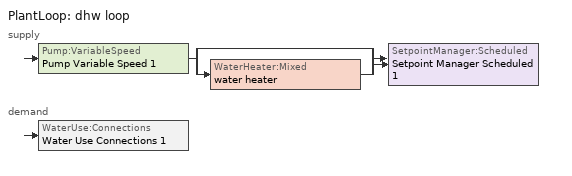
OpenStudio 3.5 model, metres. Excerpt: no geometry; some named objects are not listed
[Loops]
PlantLoop 'dhw loop'
 supply: Pump:VariableSpeed 'Pump Variable Speed 1' > split
  | bypass
  | WaterHeater:Mixed 'water heater'
  join > SetpointManager:Scheduled 'Setpoint Manager Scheduled 1'
 demand: WaterUse:Connections 'Water Use Connections 1'
[EnergyManagementSystem:ProgramCallingManager]
total_loads_program calling manager: EndOfZoneTimestepAfterZoneReporting; total_loads_program
unmet_hours_program calling manager: EndOfZoneTimestepBeforeZoneReporting; unmet_hours_program
infil_program calling manager: BeginZoneTimestepAfterInitHeatBalance; infil_program
natural_vent_program calling manager: BeginZoneTimestepAfterInitHeatBalance; natural_vent_program
water heater EC_adj ProgramManager: EndOfSystemTimestepBeforeHVACReporting; water_heater_EC_adj
fixedwindow_view_factor_to_ground_program calling manager: BeginZoneTimestepAfterInitHeatBalance; fixedwindow_view_factor_to_ground_program
[EnergyManagementSystem:Program]
total_loads_program: Set loads_htg_tot = 0; Set loads_clg_tot = 0; If htg_load_liv > 0; Set loads_htg_tot = htg_load_tot - clg_load_tot; ElseIf clg_load_liv > 0; Set loads_clg_tot = clg_load_tot - htg_load_tot; EndIf
unmet_hours_program: Set htg_unmet_hours = 0; Set clg_unmet_hours = 0; If (DayOfYear >= 1) && (DayOfYear <= 365); Set htg_unmet_hours = htg_unmet_hours + zone_htg_unmet_s; EndIf
infil_program: Set p_m = 0.14; Set p_s = 0.22; Set s_m = 270; Set s_s = 370; Set z_m = 9.99744; Set z_s = 4.8768; Set f_t = (((s_m/z_m)^p_m)*((z_s/s_s)^p_s)); Set Tdiff = airflow_tin_s-airflow_tt_s; Set dT = @Abs Tdiff; Set c = 0.0679; Set Cs = 0.0889; Set Cw = 0.1625; Set n = 0.65; Set sft = (f_t*0.5); Set temp1 = ((c*Cw)*((sft*site_vw_s)^(2*n)))^2; Set Qinf = (((c*Cs*(dT^n))^2)+temp1)^0.5; Set Qinf = (@Max Qinf 0); Set mech_vent_house_fan_sensible_load_equip_act = 0.0; Set mech_vent_house_fan_latent_load_equip_act = 0.0; Set OASupInPb = out_pb_s; Set OASupInTemp = airflow_tt_s; Set OASupInW = out_wt_s; Set OASupRho = (@RhoAirFnPbTdbW OASupInPb OASupInTemp OASupInW); Set OASupCp = (@CpAirFnW OASupInW); Set OASupInEnth = (@HFnTdbW OASupInTemp OASupInW); Set ZoneTemp = airflow_tin_s; Set ZoneW = airflow_win_s; Set ZoneCp = (@CpAirFnW ZoneW); Set ZoneAirEnth = (@HFnTdbW ZoneTemp ZoneW); Set mech_vent_house_fan_cfis_act = 0.0; Set QWHV_cfis_sup = 0.0; Set QWHV_cfis_suppl_sup = 0.0; Set QWHV_cfis_suppl_exh = 0.0; Set Qrange = 0; Set Qrange = Qrange + 0.04719 * mech_vent_range_fan_0_sch_s; Set Qbath = 0; Set Qbath = Qbath + 0.04719 * mech_vent_bath_fan_0_sch_s; Set Qdryer = 0; Set Qdryer = Qdryer + 0.00383 * clothes_dryer_exhaust_0_sch_s; Set QWHV_sup = 0.04441; Set QWHV_exh = 0.04441; Set Qexhaust = Qrange + Qbath + Qdryer + QWHV_exh + QWHV_cfis_suppl_exh; Set Qsupply = QWHV_sup + QWHV_cfis_sup + QWHV_cfis_suppl_sup; Set Qfan = (@Max Qexhaust Qsupply); If Qfan > 0; Set Qavg = ((Qexhaust + Qsupply) / 2.0); If ((@Abs (Qexhaust - Qavg)) / Qavg) <= 0.1; Set phi = 1; Else; Set phi = (Qinf / (Qinf + Qfan)); EndIf; Set Qinf_adj = phi * Qinf; Else; Set Qinf_adj = Qinf; EndIf; Set infil_flow_act = Qinf_adj; Set Qload = Qfan; Set Effectiveness_Sens = 0.0; Set Effectiveness_Lat = 0.0; Set Fan_MFR = Qload * OASupRho; Set ZoneInEnth = OASupInEnth; Set ZoneInTemp = OASupInTemp; If Qload > 0; Set Effectiveness_Sens = Effectiveness_Sens + 0.0444 / Qload * 0.7735646052122394; Set Effectiveness_Lat = Effectiveness_Lat + 0.0444 / Qload * 0.5433180610437418; EndIf; Set ERVCpMin = (@Min OASupCp ZoneCp); Set ERVSupOutTemp = OASupInTemp + ERVCpMin/OASupCp * Effectiveness_Sens * (ZoneTemp - OASupInTemp); Set ERVSupOutW = OASupInW + ERVCpMin/OASupCp * Effectiveness_Lat * (ZoneW - OASupInW); Set ERVSupOutEnth = (@HFnTdbW ERVSupOutTemp ERVSupOutW); Set ERVSensHeatTrans = Fan_MFR * OASupCp * (ERVSupOutTemp - OASupInTemp); Set ERVTotalHeatTrans = Fan_MFR * (ERVSupOutEnth - OASupInEnth); Set ERVLatHeatTrans = ERVTotalHeatTrans - ERVSensHeatTrans; Set ZoneInEnth = ERVSupOutEnth; Set ZoneInTemp = ERVSupOutTemp; Set FanTotalToLv = Fan_MFR * (ZoneInEnth - ZoneAirEnth); Set FanSensToLv = Fan_MFR * ZoneCp * (ZoneInTemp - ZoneTemp); Set FanLatToLv = FanTotalToLv - FanSensToLv; Set mech_vent_house_fan_sensible_load_equip_act = mech_vent_house_fan_sensible_load_equip_act + FanSensToLv; Set mech_vent_house_fan_latent_load_equip_act = mech_vent_house_fan_latent_load_equip_act + FanLatToLv
natural_vent_program: Set Tin = airflow_tin_s; Set Tout = airflow_tt_s; Set Wout = out_wt_s; Set Pbar = out_pb_s; Set Phiout = (@RhFnTdbWPb Tout Wout Pbar); Set MaxHR = 0.0115; Set MaxRH = 0.7; Set Tnvsp = (htg_sp_s + clg_sp_s) / 2; Set NVavail = natural_vent_avail_s; Set ClgSsnAvail = cool_season; Set natural_vent_flow_act = 0; Set whole_house_fan_flow_act = 0; Set whole_house_fan_mix_act = 0; Set whole_house_fan_act = 0; If (Wout < MaxHR) && (Phiout < MaxRH) && (Tin > Tout) && (Tin > Tnvsp) && (ClgSsnAvail > 0); Set WHF_Flow = 0; Set Adj = (Tin-Tnvsp)/(Tin-Tout); Set Adj = (@Min Adj 1); Set Adj = (@Max Adj 0); If (WHF_Flow > 0); Set whole_house_fan_flow_act = WHF_Flow*Adj; Set whole_house_fan_mix_act = WHF_Flow*Adj; Set WHF_W = 0; Set whole_house_fan_act = WHF_W*Adj; ElseIf (NVavail > 0); Set NVArea = 21911.497854335998; Set Cs = 0.00017926040778923255; Set Cw = 8.70903777141566e-05; Set Tdiff = Tin-Tout; Set dT = (@Abs Tdiff); Set Vwind = site_vw_s; Set SGNV = NVArea*Adj*((((Cs*dT)+(Cw*(Vwind^2)))^0.5)/1000); Set MaxNV = 5.799290182041601; Set natural_vent_flow_act = (@Min SGNV MaxNV); EndIf; EndIf
water_heater_EC_adj: Set dhw_e_cons = water_heater_energy + water_heater_on_cycle_parasitic + water_heater_off_cycle_parasitic; Set water_heater_ec_adj_act = 0.0 * dhw_e_cons; Set ec_adj_energy = water_heater_ec_adj_act * 3600 * SystemTimeStep
fixedwindow_view_factor_to_ground_program: Set fixedwindow0_actuator = 0.5*fixedwindow_shading_coefficient; Set fixedwindow1_actuator = 0.5*fixedwindow_shading_coefficient; Set fixedwindow2_actuator = 0.5*fixedwindow_shading_coefficient; Set fixedwindow3_actuator = 0.5*fixedwindow_shading_coefficient; Set fixedwindow4_actuator = 0.5*fixedwindow_shading_coefficient; Set fixedwindow5_actuator = 0.5*fixedwindow_shading_coefficient; Set fixedwindow6_actuator = 0.5*fixedwindow_shading_coefficient; Set fixedwindow7_actuator = 0.5*fixedwindow_shading_coefficient
[EnergyManagementSystem:Sensor]
Name | Output Variable or Output Meter | Output Variable or Output Meter Index Key
clg_load_tot | Cooling:EnergyTransfer
htg_load_tot | Heating:EnergyTransfer
clg_load_liv | Cooling:EnergyTransfer:Zone:LIVING SPACE
htg_load_liv | Heating:EnergyTransfer:Zone:LIVING SPACE
zone_htg_unmet_s | Zone Heating Setpoint Not Met Time | living space
clothes_dryer_exhaust_0_sch_s | Schedule Value | clothes dryer 1
mech_vent_bath_fan_0_sch_s | Schedule Value | mech vent bath fan 0 schedule
mech_vent_range_fan_0_sch_s | Schedule Value | mech vent range fan 0 schedule
clg_sp_s | Schedule Value | cooling setpoint
htg_sp_s | Schedule Value | heating setpoint
natural_vent_avail_s | Schedule Value | natural vent avail schedule
airflow_tt_s | Zone Outdoor Air Drybulb Temperature | living space
airflow_tin_s | Zone Mean Air Temperature | living space
site_vw_s | Site Wind Speed
airflow_win_s | Zone Air Humidity Ratio | living space
out_wt_s | Site Outdoor Air Humidity Ratio
out_pb_s | Site Outdoor Air Barometric Pressure
zone_clg_unmet_s | Zone Cooling Setpoint Not Met Time | living space
water_heater_off_cycle_parasitic | Water Heater Off Cycle Parasitic Electricity Rate | water heater
water_heater_on_cycle_parasitic | Water Heater On Cycle Parasitic Electricity Rate | water heater
water_heater_energy | Water Heater Electricity Rate | water heater
fixedwindow_shading_coefficient | Schedule Value | trans schedule winter=0.85 summer=0.7
cool_season | Schedule Value | cooling season schedule
[ElectricEquipment:Definition] Design Level Calculation Method=EquipmentLevel
Name | Design Level {W} | Fraction Latent | Fraction Radiant | Fraction Lost
mech vent house fan cfis | 0 | 0 | 0 | 0
whole house fan | 0 | 0 | 0 | 1
dishwasher | 42.2411 | 0.3 | 0.18 | 0.4
clothes washer | 8.99204 | 0.03 | 0.162 | 0.7
[EnergyManagementSystem:Actuator]
Name | Actuated Component | Actuated Component Type | Actuated Component Control Type
mech_vent_house_fan_latent_load_equip_act | mech vent house fan latent load equip | OtherEquipment | Power Level
mech_vent_house_fan_sensible_load_equip_act | mech vent house fan sensible load equip | OtherEquipment | Power Level
infil_flow_act | infil flow | Zone Infiltration | Air Exchange Flow Rate
mech_vent_house_fan_cfis_act | mech vent house fan cfis | ElectricEquipment | Electricity Rate
whole_house_fan_mix_act | whole house fan mix | ZoneMixing | Air Exchange Flow Rate
whole_house_fan_act | whole house fan | ElectricEquipment | Electricity Rate
whole_house_fan_flow_act | whole house fan flow | Zone Infiltration | Air Exchange Flow Rate
natural_vent_flow_act | natural vent flow | Zone Infiltration | Air Exchange Flow Rate
water_heater_ec_adj_act | water heater EC adjustment | OtherEquipment | Power Level
fixedwindow7_actuator | Window51 | Surface | View Factor To Ground
fixedwindow6_actuator | Window46 | Surface | View Factor To Ground
fixedwindow5_actuator | Window37 | Surface | View Factor To Ground
fixedwindow4_actuator | Window29 | Surface | View Factor To Ground
fixedwindow3_actuator | Window24 | Surface | View Factor To Ground
fixedwindow2_actuator | Window19 | Surface | View Factor To Ground
fixedwindow1_actuator | Window10 | Surface | View Factor To Ground
fixedwindow0_actuator | Window1 | Surface | View Factor To Ground
[OtherEquipment:Definition] Design Level Calculation Method=EquipmentLevel; Fraction Radiant=0
Name | Design Level {W} | Fraction Latent | Fraction Lost
mech vent house fan latent load equip | 0 | 1 | 0
mech vent house fan sensible load equip | 0 | 0 | 0
water heater EC adjustment | 0.01 | 0 | 1
[WaterUse:Equipment]
Name | Water Use Equipment Definition | Flow Rate Fraction Schedule
dishwasher | dishwasher | dishwasher
clothes washer | clothes washer | clothes washer
dhw distribution waste | dhw distribution waste | dhw fixtures
dhw fixtures | dhw fixtures | dhw fixtures
[WaterUse:Equipment:Definition]
Name | Peak Flow Rate {m3/s} | Target Temperature Schedule
dishwasher | 1.67534e-07
clothes washer | 3.1997e-08
dhw distribution waste | 1.62396e-06 | mixed water temperature schedule
dhw fixtures | 4.98488e-06 | mixed water temperature schedule
[WaterUse:Connections]
Water Use Connections 1: Drain Water Heat Exchanger Type=None; Drain Water Heat Exchanger Destination=Plant; Water Use Equipment Name 1=dhw fixtures; Water Use Equipment Name 2=dhw distribution waste; Water Use Equipment Name 3=clothes washer; Water Use Equipment Name 4=dishwasher
[EnergyManagementSystem:OutputVariable]
water heater EC adjustment outvar: EMS Variable=ec_adj_energy; Type of Data in Variable=Summed; Update Frequency=SystemTimestep; EMS Program or Subroutine=water_heater_EC_adj; Units=J
[WaterHeater:Sizing]
water heater: Design Mode=PeakDraw; Time Storage Can Meet Peak Draw {hr}=0.538503; Time for Tank Recovery {hr}=0; Nominal Tank Volume for Autosizing Plant Connections {m3}=1
[WaterHeater:Mixed]
water heater: Tank Volume {m3}=0.136275; Setpoint Temperature Schedule=WH Setpoint Temp; Deadband Temperature Difference {deltaC}=2; Maximum Temperature Limit {C}=99; Heater Control Type=Cycle; Heater Maximum Capacity {W}=5500.06; Heater Minimum Capacity {W}=0; Heater Fuel Type=Electricity; Heater Thermal Efficiency=1; Off Cycle Parasitic Fuel Consumption Rate {W}=0; Off Cycle Parasitic Fuel Type=Electricity; Off Cycle Parasitic Heat Fraction to Tank=0; On Cycle Parasitic Fuel Consumption Rate {W}=0; On Cycle Parasitic Fuel Type=Electricity; On Cycle Parasitic Heat Fraction to Tank=0; Ambient Temperature Indicator=ThermalZone; Ambient Temperature Thermal Zone=living space; Off Cycle Loss Coefficient to Ambient Temperature {W/K}=1.00712; Off Cycle Loss Fraction to Thermal Zone=1; On Cycle Loss Coefficient to Ambient Temperature {W/K}=1.00712; On Cycle Loss Fraction to Thermal Zone=1; Use Side Effectiveness=1; Source Side Effectiveness=1; Use Side Design Flow Rate {m3/s}=autosize; Source Side Design Flow Rate {m3/s}=autosize; Indirect Water Heating Recovery Time {hr}=1.5; Source Side Flow Control Mode=IndirectHeatPrimarySetpoint
[SetpointManager:Scheduled]
Setpoint Manager Scheduled 1: Control Variable=Temperature; Schedule=dhw temp
[Pump:VariableSpeed]
Pump Variable Speed 1: Rated Flow Rate {m3/s}=0.01; Rated Pump Head {Pa}=1; Rated Power Consumption {W}=0; Motor Efficiency=1; Fraction of Motor Inefficiencies to Fluid Stream=0; Coefficient 1 of the Part Load Performance Curve=0; Coefficient 2 of the Part Load Performance Curve=1; Coefficient 3 of the Part Load Performance Curve=0; Coefficient 4 of the Part Load Performance Curve=0; Pump Control Type=Intermittent; Skin Loss Radiative Fraction=0.5; Design Power Sizing Method=PowerPerFlowPerPressure; Design Electric Power per Unit Flow Rate {W/(m3/s)}=348701.1; Design Shaft Power per Unit Flow Rate per Unit Head {W-s/m3-Pa}=1.28205; Design Minimum Flow Rate Fraction=0
[Sizing:Plant]
dhw loop: Loop Type=Heating; Design Loop Exit Temperature {C}=52.6667; Loop Design Temperature Difference {deltaC}=5.55556; Sizing Option=NonCoincident; Zone Timesteps in Averaging Window=1; Coincident Sizing Factor Mode=None
[PlantLoop]
dhw loop: Glycol Concentration=0; Maximum Loop Flow Rate {m3/s}=0.01; Plant Loop Volume {m3}=0.003; Load Distribution Scheme=Optimal
[ZoneHVAC:Baseboard:Convective:Electric]
baseboard: Availability Schedule=Always On Discrete; Nominal Capacity {W}=12043.8; Efficiency=1
[Zone equipment]
living space: baseboard
[Sizing:Zone] Zone Cooling Design Supply Air Temperature Input Method=SupplyAirTemperature; Zone Cooling Design Supply Air Temperature {C}=14; Zone Cooling Design Supply Air Temperature Difference {deltaC}=11.11; Zone Heating Design Supply Air Temperature Input Method=SupplyAirTemperature; Zone Heating Design Supply Air Temperature {C}=40; Zone Heating Design Supply Air Temperature Difference {deltaC}=11.11; Zone Cooling Design Supply Air Humidity Ratio {kg-H2O/kg-air}=0.0085; Zone Heating Design Supply Air Humidity Ratio {kg-H2O/kg-air}=0.008; Cooling Design Air Flow Method=DesignDay; Heating Design Air Flow Method=DesignDay; Account for Dedicated Outdoor Air System=No; Dedicated Outdoor Air System Control Strategy=NeutralSupplyAir; Dedicated Outdoor Air Low Setpoint Temperature for Design {C}=autosize; Dedicated Outdoor Air High Setpoint Temperature for Design {C}=autosize; Zone Load Sizing Method=Sensible Load Only No Latent Load; Zone Latent Cooling Design Supply Air Humidity Ratio Input Method=HumidityRatioDifference; Zone Cooling Design Supply Air Humidity Ratio Difference {kgWater/kgDryAir}=0.005; Zone Latent Heating Design Supply Air Humidity Ratio Input Method=HumidityRatioDifference; Zone Humidification Design Supply Air Humidity Ratio Difference {kgWater/kgDryAir}=0.005
crawlspace - unvented; attic - vented; living space
[Schedule:Day]
clothes dryer allday1 1: 1, 0, 0.123457, 2, 0, 0.0740741, 3, 0, 0.0493827, 4, 0, 0.0246914, 5, 0, 0.0493827, 6, 0, 0.0740741, 7, 0, 0.197531, 8, 0, 0.395062, 9, 0, 0.592593, 10, 0, 0.839506, 11, 0, 0.962963, 12, 0, 1, 13, 0, 0.91358, 14, 0, 0.82716, 15, 0, 0.703704, 16, 0, 0.753086, 17, 0, 0.679012, 18, 0, 0.666667, 20, 0, 0.62963, 21, 0, 0.641975, 22, 0, 0.666667, 23, 0, 0.54321, 24, 0, 0.296296
Schedule Day 20; Schedule Day 19; Schedule Day 18; Schedule Day 17; Schedule Day 12; Schedule Day 9; Schedule Day 7; Schedule Day 4; cooling season schedule allday10; cooling season schedule allday1; Schedule Day 3; Schedule Day 2; Schedule Day 1: 24, 0, 0
mech vent bath fan 0 schedule allday1: 7, 0, 0, 8, 0, 1, 24, 0, 0
mech vent range fan 0 schedule allday1: 18, 0, 0, 19, 0, 1, 24, 0, 0
natural vent avail schedule day; cooling season schedule allday6: 24, 0, 1
dhw fixtures allday1: 1, 0, 0.137931, 2, 0, 0.0689655, 3, 0, 0.045977, 4, 0, 0.0574713, 5, 0, 0.114943, 6, 0, 0.390805, 7, 0, 0.896552, 8, 0, 1, 9, 0, 0.91954, 10, 0, 0.770115, 11, 0, 0.643678, 12, 0, 0.54023, 13, 0, 0.45977, 14, 0, 0.402299, 15, 0, 0.37931, 16, 0, 0.356322, 17, 0, 0.448276, 18, 0, 0.586207, 20, 0, 0.689655, 21, 0, 0.632184, 22, 0, 0.551724, 23, 0, 0.436782, 24, 0, 0.298851
dishwasher allday12; dishwasher allday1: 1, 0, 0.135135, 2, 0, 0.0630631, 3, 0, 0.045045, 5, 0, 0.027027, 6, 0, 0.0900901, 7, 0, 0.18018, 8, 0, 0.279279, 9, 0, 0.522523, 10, 0, 0.585586, 11, 0, 0.504505, 12, 0, 0.432432, 13, 0, 0.369369, 14, 0, 0.414414, 15, 0, 0.324324, 17, 0, 0.342342, 18, 0, 0.441441, 19, 0, 0.783784, 20, 0, 1, 21, 0, 0.810811, 22, 0, 0.603604, 23, 0, 0.396396, 24, 0, 0.279279
dishwasher allday10: 1, 0, 0.133657, 2, 0, 0.0623732, 3, 0, 0.0445523, 5, 0, 0.0267314, 6, 0, 0.0891046, 7, 0, 0.178209, 8, 0, 0.276224, 9, 0, 0.516807, 10, 0, 0.57918, 11, 0, 0.498986, 12, 0, 0.427702, 13, 0, 0.365329, 14, 0, 0.409881, 15, 0, 0.320777, 17, 0, 0.338597, 18, 0, 0.436613, 19, 0, 0.77521, 20, 0, 0.989061, 21, 0, 0.801941, 22, 0, 0.597001, 23, 0, 0.39206, 24, 0, 0.276224
dishwasher allday9; dishwasher allday6: 1, 0, 0.109636, 2, 0, 0.0511633, 3, 0, 0.0365452, 5, 0, 0.0219271, 6, 0, 0.0730904, 7, 0, 0.146181, 8, 0, 0.22658, 9, 0, 0.423924, 10, 0, 0.475088, 11, 0, 0.409306, 12, 0, 0.350834, 13, 0, 0.299671, 14, 0, 0.336216, 15, 0, 0.263125, 17, 0, 0.277744, 18, 0, 0.358143, 19, 0, 0.635887, 20, 0, 0.811304, 21, 0, 0.657814, 22, 0, 0.489706, 23, 0, 0.321598, 24, 0, 0.22658
dishwasher allday7: 1, 0, 0.110375, 2, 0, 0.0515082, 3, 0, 0.0367916, 5, 0, 0.0220749, 6, 0, 0.0735832, 7, 0, 0.147166, 8, 0, 0.228108, 9, 0, 0.426782, 10, 0, 0.478291, 11, 0, 0.412066, 12, 0, 0.353199, 13, 0, 0.301691, 14, 0, 0.338483, 15, 0, 0.264899, 17, 0, 0.279616, 18, 0, 0.360557, 19, 0, 0.640173, 20, 0, 0.816773, 21, 0, 0.662248, 22, 0, 0.493007, 23, 0, 0.323766, 24, 0, 0.228108
dishwasher allday5; dishwasher allday3: 1, 0, 0.122077, 2, 0, 0.0569695, 3, 0, 0.0406925, 5, 0, 0.0244155, 6, 0, 0.0813849, 7, 0, 0.16277, 8, 0, 0.252293, 9, 0, 0.472033, 10, 0, 0.529002, 11, 0, 0.455756, 12, 0, 0.390648, 13, 0, 0.333678, 14, 0, 0.374371, 15, 0, 0.292986, 17, 0, 0.309263, 18, 0, 0.398786, 19, 0, 0.708049, 20, 0, 0.903373, 21, 0, 0.732464, 22, 0, 0.545279, 23, 0, 0.358094, 24, 0, 0.252293
dishwasher allday4: 1, 0, 0.121585, 2, 0, 0.0567395, 3, 0, 0.0405282, 5, 0, 0.0243169, 6, 0, 0.0810564, 7, 0, 0.162113, 8, 0, 0.251275, 9, 0, 0.470127, 10, 0, 0.526867, 11, 0, 0.453916, 12, 0, 0.389071, 13, 0, 0.332331, 14, 0, 0.37286, 15, 0, 0.291803, 17, 0, 0.308014, 18, 0, 0.397177, 19, 0, 0.705191, 20, 0, 0.899727, 21, 0, 0.729508, 22, 0, 0.543078, 23, 0, 0.356648, 24, 0, 0.251275
clothes washer allday12; clothes washer allday1: 1, 0, 0.103525, 2, 0, 0.0805193, 4, 0, 0.046011, 5, 0, 0.0805193, 6, 0, 0.12653, 7, 0, 0.253061, 8, 0, 0.563635, 9, 0, 0.839701, 10, 0, 0.989237, 11, 0, 0.966231, 12, 0, 0.862707, 13, 0, 0.770684, 14, 0, 0.690165, 15, 0, 0.563635, 16, 0, 0.598143, 17, 0, 0.575138, 21, 0, 0.563635, 22, 0, 0.540629, 23, 0, 0.368088, 24, 0, 0.195547
clothes washer allday10: 1, 0, 0.0987121, 2, 0, 0.076776, 4, 0, 0.043872, 5, 0, 0.076776, 6, 0, 0.120648, 7, 0, 0.241296, 8, 0, 0.537432, 9, 0, 0.800664, 10, 0, 0.943249, 11, 0, 0.921313, 12, 0, 0.8226, 13, 0, 0.734856, 14, 0, 0.65808, 15, 0, 0.537432, 16, 0, 0.570336, 17, 0, 0.5484, 21, 0, 0.537432, 22, 0, 0.515496, 23, 0, 0.350976, 24, 0, 0.186456
clothes washer allday9; clothes washer allday6: 1, 0, 0.101989, 2, 0, 0.0793246, 4, 0, 0.0453284, 5, 0, 0.0793246, 6, 0, 0.124653, 7, 0, 0.249306, 8, 0, 0.555272, 9, 0, 0.827243, 10, 0, 0.97456, 11, 0, 0.951896, 12, 0, 0.849907, 13, 0, 0.75925, 14, 0, 0.679925, 15, 0, 0.555272, 16, 0, 0.589269, 17, 0, 0.566604, 21, 0, 0.555272, 22, 0, 0.532608, 23, 0, 0.362627, 24, 0, 0.192646
clothes washer allday7: 1, 0, 0.102296, 2, 0, 0.0795636, 4, 0, 0.0454649, 5, 0, 0.0795636, 6, 0, 0.125028, 7, 0, 0.250057, 8, 0, 0.556945, 9, 0, 0.829734, 10, 0, 0.977495, 11, 0, 0.954763, 12, 0, 0.852467, 13, 0, 0.761537, 14, 0, 0.681973, 15, 0, 0.556945, 16, 0, 0.591044, 17, 0, 0.568311, 21, 0, 0.556945, 22, 0, 0.534212, 23, 0, 0.363719, 24, 0, 0.193226
clothes washer allday5; clothes washer allday3: 1, 0, 0.104651, 2, 0, 0.0813953, 4, 0, 0.0465116, 5, 0, 0.0813953, 6, 0, 0.127907, 7, 0, 0.255814, 8, 0, 0.569767, 9, 0, 0.848837, 10, 0, 1, 11, 0, 0.976744, 12, 0, 0.872093, 13, 0, 0.77907, 14, 0, 0.697674, 15, 0, 0.569767, 16, 0, 0.604651, 17, 0, 0.581395, 21, 0, 0.569767, 22, 0, 0.546512, 23, 0, 0.372093, 24, 0, 0.197674
clothes washer allday4: 1, 0, 0.104446, 2, 0, 0.0812361, 4, 0, 0.0464206, 5, 0, 0.0812361, 6, 0, 0.127657, 7, 0, 0.255313, 8, 0, 0.568652, 9, 0, 0.847176, 10, 0, 0.998043, 11, 0, 0.974833, 12, 0, 0.870386, 13, 0, 0.777545, 14, 0, 0.696309, 15, 0, 0.568652, 16, 0, 0.603468, 17, 0, 0.580258, 21, 0, 0.568652, 22, 0, 0.545442, 23, 0, 0.371365, 24, 0, 0.197288
clothes washer allday2: 1, 0, 0.102603, 2, 0, 0.0798025, 4, 0, 0.0456014, 5, 0, 0.0798025, 6, 0, 0.125404, 7, 0, 0.250808, 8, 0, 0.558617, 9, 0, 0.832226, 10, 0, 0.980431, 11, 0, 0.95763, 12, 0, 0.855027, 13, 0, 0.763824, 14, 0, 0.684021, 15, 0, 0.558617, 16, 0, 0.592818, 17, 0, 0.570018, 21, 0, 0.558617, 22, 0, 0.535817, 23, 0, 0.364811, 24, 0, 0.193806
trans schedule winter=0.85 summer=0.7 allday10; trans schedule winter=0.85 summer=0.7 allday1: 24, 0, 0.85
trans schedule winter=0.85 summer=0.7 allday6: 24, 0, 0.7
clothes washer allday11: 1, 0, 0.0982001, 2, 0, 0.0763778, 4, 0, 0.0436445, 5, 0, 0.0763778, 6, 0, 0.120022, 7, 0, 0.240045, 8, 0, 0.534645, 9, 0, 0.796512, 10, 0, 0.938356, 11, 0, 0.916534, 12, 0, 0.818334, 13, 0, 0.731045, 14, 0, 0.654667, 15, 0, 0.534645, 16, 0, 0.567378, 17, 0, 0.545556, 21, 0, 0.534645, 22, 0, 0.512823, 23, 0, 0.349156, 24, 0, 0.185489
cooling setpoint allday1: 24, 0, 25.5556
heating setpoint allday1: 24, 0, 20
[Schedule:Rule] Apply Monday=Yes; Apply Wednesday=Yes; Apply Friday=Yes; Date Specification Type=DateRange; Start Day=1
Name | Schedule Ruleset | Rule Order | Day Schedule | Apply Sunday | Apply Tuesday | Apply Thursday | Apply Saturday | Start Month | End Month | End Day
clothes dryer allday ruleset1 1 | clothes dryer 1 | 0 | clothes dryer allday1 1 | Yes | Yes | Yes | Yes | 1 | 12 | 31
mech vent bath fan 0 schedule allday ruleset1 | mech vent bath fan 0 schedule | 0 | mech vent bath fan 0 schedule allday1 | Yes | Yes | Yes | Yes | 1 | 12 | 31
mech vent range fan 0 schedule allday ruleset1 | mech vent range fan 0 schedule | 0 | mech vent range fan 0 schedule allday1 | Yes | Yes | Yes | Yes | 1 | 12 | 31
natural vent avail schedule rule | natural vent avail schedule | 0 | natural vent avail schedule day |  |  |  |  | 1 | 12 | 31
dhw fixtures allday ruleset1 | dhw fixtures | 0 | dhw fixtures allday1 | Yes | Yes | Yes | Yes | 1 | 12 | 31
dishwasher allday ruleset12 | dishwasher | 0 | dishwasher allday12 | Yes | Yes | Yes | Yes | 12 | 12 | 31
dishwasher allday ruleset10 | dishwasher | 1 | dishwasher allday10 | Yes | Yes | Yes | Yes | 10 | 11 | 30
dishwasher allday ruleset9 | dishwasher | 2 | dishwasher allday9 | Yes | Yes | Yes | Yes | 9 | 9 | 30
dishwasher allday ruleset7 | dishwasher | 3 | dishwasher allday7 | Yes | Yes | Yes | Yes | 7 | 8 | 31
dishwasher allday ruleset6 | dishwasher | 4 | dishwasher allday6 | Yes | Yes | Yes | Yes | 6 | 6 | 30
dishwasher allday ruleset5 | dishwasher | 5 | dishwasher allday5 | Yes | Yes | Yes | Yes | 5 | 5 | 31
dishwasher allday ruleset4 | dishwasher | 6 | dishwasher allday4 | Yes | Yes | Yes | Yes | 4 | 4 | 30
dishwasher allday ruleset3 | dishwasher | 7 | dishwasher allday3 | Yes | Yes | Yes | Yes | 3 | 3 | 31
dishwasher allday ruleset1 | dishwasher | 8 | dishwasher allday1 | Yes | Yes | Yes | Yes | 1 | 2 | 28
clothes washer allday ruleset12 | clothes washer | 0 | clothes washer allday12 | Yes | Yes | Yes | Yes | 12 | 12 | 31
clothes washer allday ruleset11 | clothes washer | 1 | clothes washer allday11 | Yes | Yes | Yes | Yes | 11 | 11 | 30
clothes washer allday ruleset10 | clothes washer | 2 | clothes washer allday10 | Yes | Yes | Yes | Yes | 10 | 10 | 31
clothes washer allday ruleset9 | clothes washer | 3 | clothes washer allday9 | Yes | Yes | Yes | Yes | 9 | 9 | 30
clothes washer allday ruleset7 | clothes washer | 4 | clothes washer allday7 | Yes | Yes | Yes | Yes | 7 | 8 | 31
clothes washer allday ruleset6 | clothes washer | 5 | clothes washer allday6 | Yes | Yes | Yes | Yes | 6 | 6 | 30
clothes washer allday ruleset5 | clothes washer | 6 | clothes washer allday5 | Yes | Yes | Yes | Yes | 5 | 5 | 31
clothes washer allday ruleset4 | clothes washer | 7 | clothes washer allday4 | Yes | Yes | Yes | Yes | 4 | 4 | 30
clothes washer allday ruleset3 | clothes washer | 8 | clothes washer allday3 | Yes | Yes | Yes | Yes | 3 | 3 | 31
clothes washer allday ruleset1 | clothes washer | 10 | clothes washer allday1 | Yes | Yes | Yes | Yes | 1 | 1 | 31
trans schedule winter=0.85 summer=0.7 allday ruleset10 | trans schedule winter=0.85 summer=0.7 | 0 | trans schedule winter=0.85 summer=0.7 allday10 | Yes | Yes | Yes | Yes | 10 | 12 | 31
trans schedule winter=0.85 summer=0.7 allday ruleset6 | trans schedule winter=0.85 summer=0.7 | 1 | trans schedule winter=0.85 summer=0.7 allday6 | Yes | Yes | Yes | Yes | 6 | 9 | 30
trans schedule winter=0.85 summer=0.7 allday ruleset1 | trans schedule winter=0.85 summer=0.7 | 2 | trans schedule winter=0.85 summer=0.7 allday1 | Yes | Yes | Yes | Yes | 1 | 5 | 31
cooling season schedule allday ruleset10 | cooling season schedule | 0 | cooling season schedule allday10 | Yes | Yes | Yes | Yes | 10 | 12 | 31
cooling season schedule allday ruleset6 | cooling season schedule | 1 | cooling season schedule allday6 | Yes | Yes | Yes | Yes | 6 | 9 | 30
cooling season schedule allday ruleset1 | cooling season schedule | 2 | cooling season schedule allday1 | Yes | Yes | Yes | Yes | 1 | 5 | 31
clothes washer allday ruleset2 | clothes washer | 9 | clothes washer allday2 | Yes | Yes | Yes | Yes | 2 | 2 | 28
cooling setpoint allday ruleset1 | cooling setpoint | 0 | cooling setpoint allday1 | Yes | Yes | Yes | Yes | 1 | 12 | 31
heating setpoint allday ruleset1 | heating setpoint | 0 | heating setpoint allday1 | Yes | Yes | Yes | Yes | 1 | 12 | 31
[Schedule:Ruleset]
Name | Default Day Schedule
clothes dryer 1 | Schedule Day 20
mech vent bath fan 0 schedule | Schedule Day 19
mech vent range fan 0 schedule | Schedule Day 18
natural vent avail schedule | Schedule Day 17
dhw fixtures | Schedule Day 12
dishwasher | Schedule Day 9
clothes washer | Schedule Day 7
trans schedule winter=0.85 summer=0.7 | Schedule Day 4
cooling season schedule | Schedule Day 3
cooling setpoint | Schedule Day 2
heating setpoint | Schedule Day 1
[Schedule:Constant]
Name | Value
mixed water temperature schedule | 40.5556
WH Setpoint Temp; dhw temp | 52.6667
Always On Discrete | 1
